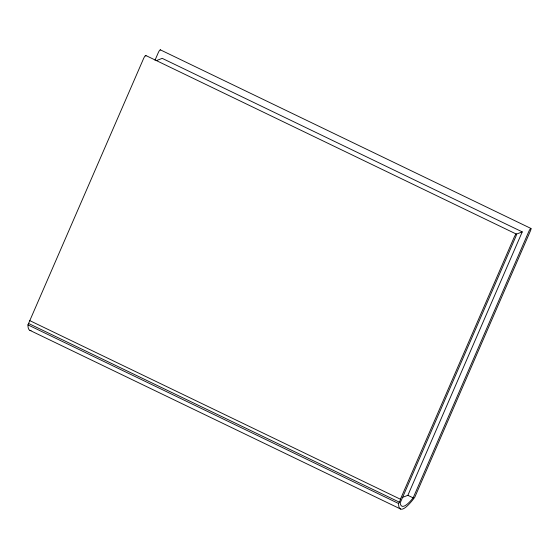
<?xml version="1.0" encoding="UTF-8"?>
<svg xmlns="http://www.w3.org/2000/svg" width="559" height="559" viewBox="0 0 559 559"><rect width="100%" height="100%" fill="white"/><g stroke="black" fill="none" stroke-linecap="round" stroke-linejoin="round"><path stroke-width="0.84" d="M31.038 330.558A57.27 11.019 -64.3 0 1 27.95 324.877L143.558 58.611A3.165 0.608 -64.3 0 1 145.228 55.76A3.165 0.608 -64.3 0 1 145.794 56.173M154.997 60.232L158.47 52.239A3.298 0.636 -64.3 0 1 160.195 49.828A3.151 0.608 -64.3 0 1 160.433 50.051M27.95 324.877L398.567 503.512L400.027 500.892L400.496 499.271L29.795 320.628M400.412 499.257L514.175 237.247A3.165 0.608 -64.3 0 1 516.16 234.123A3.165 0.608 -64.3 0 1 515.95 236.254L400.188 502.883A53.587 10.314 -64.3 0 0 413.157 497.873L529.087 230.874A3.298 0.636 -64.3 0 1 530.812 228.456A3.151 0.608 -64.3 0 1 530.386 230.979L414.778 497.244A57.27 11.019 -64.3 0 1 398.567 503.512M402.187 497.51L407.867 495.323L522.246 231.887L162.215 58.36L156.541 60.554M515.754 234.396L522.246 231.887M160.363 49.842L530.98 228.47M145.759 55.474L516.376 234.102M407.867 495.323L413.157 497.873M28.565 323.465L399.182 502.094M29.941 330.383L400.558 509.011"/></g></svg>
